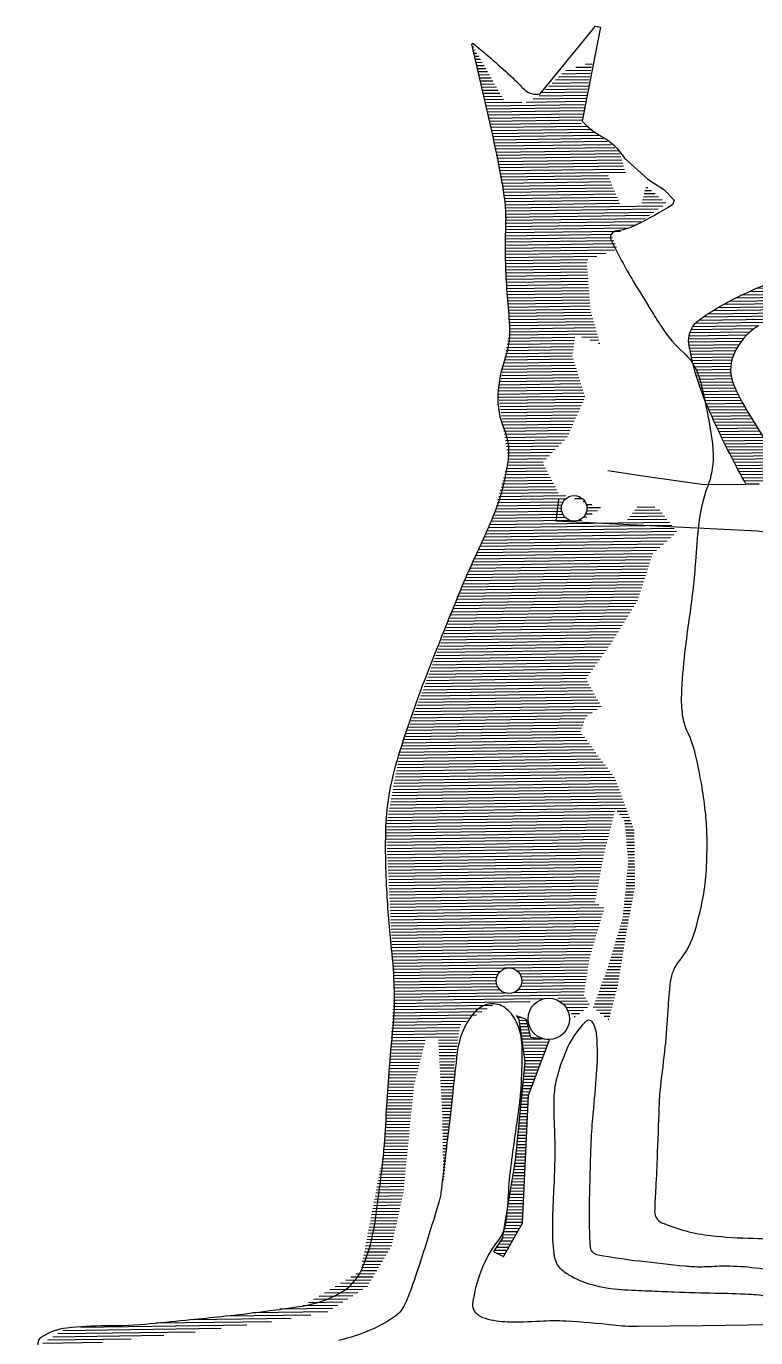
# Model space of a CAD drawing. Extents: x 0 to 420, y 0 to 297.
# Drawn here: x 360.688 to 363.204, y 99.036 to 103.558 of the extents above; entities that cross this region are included whole.
import ezdxf
from ezdxf.enums import TextEntityAlignment as Align

# ---------------------------------------------------------------- set-up
doc = ezdxf.new("R2010")
doc.units = 0
doc.header["$LTSCALE"] = 0.5
doc.layers.get('0').update_dxf_attribs({"linetype": 'CONTINUOUS'})
for name, color, linetype in [('TBLK07', 4, 'CONTINUOUS'), ('TBLK18', 4, 'CONTINUOUS'), ('TBLK25', 1, 'CONTINUOUS'), ('TBLK35', 3, 'CONTINUOUS'), ('TBLK50', 7, 'CONTINUOUS')]:
    doc.layers.add(name, color=color, linetype=linetype)
doc.styles.add('ISO', font='iso3098b.shx')

# ---------------------------------------------------------------- blocks, each defined once
blk = doc.blocks.new('*X78')
at = {"color": 0, "linetype": 'Continuous'}
for p, q in [((155.45, 457), (155.73, 457)), ((155.66, 456), (156.29, 456)), ((155.88, 455), (156.84, 455)), ((156.09, 454), (157.4, 454)), ((156.3, 453), (157.95, 453)), ((156.52, 452), (158.51, 452)), ((156.73, 451), (159.06, 451)), ((156.95, 450), (159.62, 450)), ((157.16, 449), (160.18, 449)), ((185.41, 449), (193.52, 449)), ((188.6, 450), (193.72, 450)), ((191.79, 451), (193.92, 451)), ((157.38, 448), (160.73, 448)), ((157.59, 447), (161.29, 447)), ((157.8, 446), (161.84, 446)), ((158.02, 445), (162.4, 445)), ((158.23, 444), (162.95, 444)), ((179.87, 444), (192.52, 444)), ((180.93, 445), (192.72, 445)), ((181.99, 446), (192.92, 446)), ((183.06, 447), (193.12, 447)), ((184.12, 448), (193.32, 448)), ((158.45, 443), (163.51, 443)), ((158.66, 442), (164.06, 442)), ((158.88, 441), (164.62, 441)), ((159.09, 440), (165.18, 440)), ((174.8, 440), (191.73, 440)), ((176.68, 441), (191.93, 441)), ((177.74, 442), (192.12, 442)), ((178.81, 443), (192.32, 443)), ((159.3, 439), (171.1, 439)), ((159.52, 438), (191.33, 438)), ((159.73, 437), (191.13, 437)), ((159.95, 436), (190.93, 436)), ((172.63, 439), (191.53, 439)), ((160.16, 435), (190.73, 435)), ((160.38, 434), (190.53, 434)), ((160.59, 433), (190.33, 433)), ((160.8, 432), (190.13, 432)), ((161.02, 431), (192.47, 431)), ((161.23, 430), (193.67, 430)), ((161.41, 429), (194.87, 429)), ((161.59, 428), (196.07, 428)), ((161.76, 427), (197.27, 427)), ((161.93, 426), (198.47, 426)), ((162.11, 425), (199.67, 425)), ((162.28, 424), (200.87, 424)), ((162.46, 423), (202.07, 423)), ((162.63, 422), (202.51, 422)), ((162.8, 421), (202.79, 421)), ((162.98, 420), (203.08, 420)), ((163.15, 419), (203.36, 419)), ((163.33, 418), (203.65, 418)), ((163.5, 417), (203.93, 417)), ((163.67, 416), (204.22, 416)), ((163.85, 415), (198.6, 415)), ((164.02, 414), (199, 414)), ((164.2, 413), (199.4, 413)), ((164.37, 412), (199.8, 412)), ((164.54, 411), (200.2, 411)), ((210.7, 411), (211.36, 411)), ((164.72, 410), (200.6, 410)), ((164.89, 409), (201, 409)), ((165.07, 408), (201.4, 408)), ((165.24, 407), (201.8, 407)), ((165.27, 406), (202.2, 406)), ((209.31, 406), (217.08, 406)), ((209.59, 407), (215.93, 407)), ((209.87, 408), (214.79, 408)), ((210.14, 409), (213.65, 409)), ((210.42, 410), (212.51, 410)), ((165.27, 405), (216.08, 405)), ((165.27, 404), (214.65, 404)), ((165.27, 403), (213.22, 403)), ((165.27, 402), (211.79, 402)), ((165.27, 401), (210.36, 401)), ((165.27, 400), (208.94, 400)), ((165.27, 399), (207.51, 399)), ((165.27, 398), (205.05, 398)), ((165.27, 397), (202.38, 397)), ((165.27, 396), (199.71, 396)), ((165.27, 395), (199.66, 395)), ((165.27, 394), (200.12, 394)), ((165.27, 393), (200.59, 393)), ((165.27, 392), (201.06, 392)), ((165.27, 391), (200.37, 391)), ((165.27, 390), (197.5, 390)), ((165.27, 389), (194.62, 389)), ((165.27, 388), (191.75, 388)), ((165.27, 387), (191.32, 387)), ((165.27, 386), (191.38, 386)), ((165.27, 385), (191.45, 385)), ((165.31, 384), (191.51, 384)), ((165.36, 383), (191.57, 383)), ((165.42, 382), (191.63, 382)), ((165.47, 381), (191.7, 381)), ((165.52, 380), (191.76, 380)), ((165.58, 379), (191.82, 379)), ((165.63, 378), (191.88, 378)), ((165.68, 377), (191.95, 377)), ((165.73, 376), (192.01, 376)), ((165.79, 375), (192.07, 375)), ((165.84, 374), (192.13, 374)), ((165.89, 373), (192.2, 373)), ((165.94, 372), (192.26, 372)), ((166, 371), (192.5, 371)), ((166.05, 370), (192.77, 370)), ((166.1, 369), (193.04, 369)), ((166.15, 368), (193.31, 368)), ((165.92, 364), (194.4, 364)), ((166.11, 365), (194.13, 365)), ((166.21, 367), (193.59, 367)), ((166.26, 366), (193.86, 366)), ((165.16, 360), (186.72, 360)), ((165.35, 361), (186.86, 361)), ((165.54, 362), (187.01, 362)), ((165.73, 363), (187.15, 363)), ((189.49, 363), (194.68, 363)), ((192.16, 362), (194.95, 362)), ((194.82, 361), (195.22, 361)), ((164.4, 356), (186.52, 356)), ((164.59, 357), (186.29, 357)), ((164.78, 358), (186.43, 358)), ((164.97, 359), (186.58, 359)), ((163.44, 351), (188.06, 351)), ((163.63, 352), (187.76, 352)), ((163.82, 353), (187.45, 353)), ((164.01, 354), (187.14, 354)), ((164.2, 355), (186.83, 355)), ((162.68, 347), (189.29, 347)), ((162.87, 348), (188.99, 348)), ((163.06, 349), (188.68, 349)), ((163.25, 350), (188.37, 350)), ((162.3, 345), (189.91, 345)), ((162.39, 344), (190.22, 344)), ((162.49, 346), (189.6, 346)), ((162.53, 343), (189.88, 343)), ((162.67, 342), (189.42, 342)), ((162.82, 341), (188.96, 341)), ((162.96, 340), (188.5, 340)), ((163.1, 339), (188.04, 339)), ((163.24, 338), (187.58, 338)), ((163.39, 337), (187.11, 337)), ((163.53, 336), (186.65, 336)), ((163.67, 335), (186.19, 335)), ((163.82, 334), (185.73, 334)), ((163.96, 333), (185.27, 333)), ((164.1, 332), (184.81, 332)), ((164.24, 331), (184.35, 331)), ((164.39, 330), (183.44, 330)), ((164.53, 329), (182.44, 329)), ((164.67, 328), (181.44, 328)), ((164.82, 327), (180.44, 327)), ((164.96, 326), (179.44, 326)), ((164.76, 322), (176.68, 322)), ((165.04, 323), (176.44, 323)), ((165.1, 325), (178.44, 325)), ((165.24, 324), (177.44, 324)), ((163.65, 318), (178.68, 318)), ((163.93, 319), (178.18, 319)), ((164.2, 320), (177.68, 320)), ((164.48, 321), (177.18, 321)), ((162.26, 313), (181.18, 313)), ((162.54, 314), (180.68, 314)), ((162.81, 315), (180.18, 315)), ((163.09, 316), (179.68, 316)), ((163.37, 317), (179.18, 317)), ((161.15, 309), (182.31, 309)), ((161.43, 310), (182.76, 310)), ((161.7, 311), (183.63, 311)), ((161.98, 312), (183.6, 312)), ((186.4, 311), (188.91, 311)), ((189.2, 310), (189.78, 310)), ((190.22, 309), (192, 309)), ((159.89, 305), (183.27, 305)), ((160.31, 306), (182.57, 306)), ((160.59, 307), (182.23, 307)), ((160.87, 308), (182.15, 308)), ((189.26, 305), (190.31, 305)), ((189.96, 306), (192.06, 306)), ((190.31, 307), (193.81, 307)), ((190.39, 308), (194.8, 308)), ((204.2, 305), (215.39, 305)), ((205, 306), (214.64, 306)), ((205.8, 307), (213.89, 307)), ((206.6, 308), (212.27, 308)), ((158.05, 301), (218.39, 301)), ((158.51, 302), (217.64, 302)), ((158.97, 303), (216.89, 303)), ((159.43, 304), (184.75, 304)), ((187.79, 304), (188.56, 304)), ((203.4, 304), (216.14, 304)), ((155.76, 296), (214.89, 296)), ((156.22, 297), (216.03, 297)), ((156.68, 298), (217.17, 298)), ((157.14, 299), (218.32, 299)), ((157.59, 300), (219.14, 300)), ((153.93, 292), (210.99, 292)), ((154.39, 293), (211.46, 293)), ((154.84, 294), (212.6, 294)), ((155.3, 295), (213.74, 295)), ((152.09, 288), (209.66, 288)), ((152.55, 289), (209.99, 289)), ((153.01, 290), (210.32, 290)), ((153.47, 291), (210.66, 291)), ((150.26, 284), (208.32, 284)), ((150.72, 285), (208.66, 285)), ((151.18, 286), (208.99, 286)), ((151.64, 287), (209.32, 287)), ((148.55, 280), (206.99, 280)), ((148.94, 281), (207.32, 281)), ((149.34, 282), (207.66, 282)), ((149.8, 283), (207.99, 283)), ((146.59, 275), (204.45, 275)), ((146.98, 276), (205.09, 276)), ((147.37, 277), (205.73, 277)), ((147.77, 278), (206.32, 278)), ((148.16, 279), (206.66, 279)), ((145.02, 271), (201.88, 271)), ((145.41, 272), (202.52, 272)), ((145.8, 273), (203.16, 273)), ((146.2, 274), (203.8, 274)), ((143.45, 267), (199.3, 267)), ((143.84, 268), (199.95, 268)), ((144.24, 269), (200.59, 269)), ((144.63, 270), (201.23, 270)), ((141.88, 263), (196.66, 263)), ((142.27, 264), (197.38, 264)), ((142.67, 265), (198.02, 265)), ((143.06, 266), (198.66, 266)), ((139.92, 258), (193.03, 258)), ((140.31, 259), (193.75, 259)), ((140.71, 260), (194.48, 260)), ((141.1, 261), (195.21, 261)), ((141.49, 262), (195.94, 262)), ((138.35, 254), (190.12, 254)), ((138.75, 255), (190.84, 255)), ((139.14, 256), (191.57, 256)), ((139.53, 257), (192.3, 257)), ((136.78, 250), (190.84, 250)), ((137.18, 251), (190.29, 251)), ((137.57, 252), (189.73, 252)), ((137.96, 253), (189.39, 253)), ((135.22, 246), (193.06, 246)), ((135.61, 247), (192.51, 247)), ((136, 248), (191.95, 248)), ((136.39, 249), (191.4, 249)), ((133.65, 242), (191.21, 242)), ((134.04, 243), (192.88, 243)), ((134.43, 244), (194.18, 244)), ((134.82, 245), (193.62, 245)), ((131.69, 237), (187.74, 237)), ((132.08, 238), (188.14, 238)), ((132.47, 239), (188.54, 239)), ((132.86, 240), (188.94, 240)), ((133.26, 241), (189.55, 241)), ((130.12, 233), (189.35, 233)), ((130.51, 234), (188.61, 234)), ((130.9, 235), (187.88, 235)), ((131.29, 236), (187.34, 236)), ((128.9, 229), (192.28, 229)), ((129.1, 230), (191.55, 230)), ((129.33, 231), (190.81, 231)), ((129.73, 232), (190.08, 232)), ((128.1, 225), (195.21, 225)), ((128.3, 226), (194.48, 226)), ((128.5, 227), (193.75, 227)), ((128.7, 228), (193.01, 228)), ((127.1, 220), (198.56, 220)), ((127.3, 221), (198.15, 221)), ((127.5, 222), (197.41, 222)), ((127.7, 223), (196.68, 223)), ((127.9, 224), (195.95, 224)), ((126.3, 216), (199.97, 216)), ((126.5, 217), (199.62, 217)), ((126.7, 218), (199.27, 218)), ((126.9, 219), (198.92, 219)), ((125.5, 212), (201.39, 212)), ((125.7, 213), (201.03, 213)), ((125.9, 214), (200.68, 214)), ((126.1, 215), (200.33, 215)), ((124.7, 208), (197.51, 208)), ((124.9, 209), (197.78, 209)), ((125.1, 210), (198.05, 210)), ((125.3, 211), (201.74, 211)), ((198.89, 210), (202.09, 210)), ((199.64, 209), (202.44, 209)), ((200.39, 208), (202.8, 208)), ((124.3, 206), (196.98, 206)), ((124.3, 205), (196.71, 205)), ((124.34, 204), (196.45, 204)), ((124.38, 203), (196.18, 203)), ((124.5, 207), (197.25, 207)), ((201.14, 207), (203.15, 207)), ((201.33, 206), (203.5, 206)), ((201.41, 205), (203.86, 205)), ((201.49, 204), (204.21, 204)), ((201.56, 203), (204.27, 203)), ((124.42, 202), (195.91, 202)), ((124.45, 201), (195.65, 201)), ((124.49, 200), (195.38, 200)), ((124.53, 199), (195.11, 199)), ((201.64, 202), (204.27, 202)), ((201.72, 201), (204.27, 201)), ((201.79, 200), (204.27, 200)), ((201.87, 199), (204.27, 199)), ((124.57, 198), (194.85, 198)), ((124.61, 197), (194.58, 197)), ((124.65, 196), (194.31, 196)), ((124.68, 195), (194.1, 195)), ((201.95, 198), (204.27, 198)), ((202.02, 197), (204.27, 197)), ((202.1, 196), (204.27, 196)), ((202.18, 195), (204.27, 195)), ((124.72, 194), (193.9, 194)), ((124.76, 193), (193.7, 193)), ((124.8, 192), (193.5, 192)), ((124.84, 191), (193.3, 191)), ((201.95, 191), (204.27, 191)), ((202.06, 192), (204.27, 192)), ((202.18, 193), (204.27, 193)), ((202.26, 194), (204.27, 194)), ((124.88, 190), (193.1, 190)), ((124.92, 189), (192.9, 189)), ((124.95, 188), (192.7, 188)), ((124.99, 187), (192.5, 187)), ((201.51, 187), (204.27, 187)), ((201.62, 188), (204.27, 188)), ((201.73, 189), (204.27, 189)), ((201.84, 190), (204.27, 190)), ((125.03, 186), (192.3, 186)), ((125.07, 185), (192.1, 185)), ((125.11, 184), (191.9, 184)), ((125.15, 183), (191.7, 183)), ((125.18, 182), (191.5, 182)), ((200.95, 182), (203.5, 182)), ((201.06, 183), (203.7, 183)), ((201.18, 184), (203.9, 184)), ((201.29, 185), (204.1, 185)), ((201.4, 186), (204.27, 186)), ((125.22, 181), (191.3, 181)), ((125.26, 180), (192.52, 180)), ((125.3, 179), (194.02, 179)), ((125.34, 178), (194.01, 178)), ((200.51, 178), (202.7, 178)), ((200.62, 179), (202.9, 179)), ((200.73, 180), (203.1, 180)), ((200.84, 181), (203.3, 181)), ((125.38, 177), (193.7, 177)), ((125.42, 176), (193.38, 176)), ((125.45, 175), (193.07, 175)), ((125.49, 174), (192.76, 174)), ((199.7, 174), (201.9, 174)), ((200.01, 175), (202.1, 175)), ((200.29, 176), (202.3, 176)), ((200.4, 177), (202.5, 177)), ((125.53, 173), (192.45, 173)), ((125.57, 172), (192.13, 172)), ((125.61, 171), (191.82, 171)), ((125.65, 170), (191.51, 170)), ((198.45, 170), (201.12, 170)), ((198.76, 171), (201.3, 171)), ((199.07, 172), (201.5, 172)), ((199.38, 173), (201.7, 173)), ((125.68, 169), (191.2, 169)), ((125.72, 168), (190.88, 168)), ((125.76, 167), (190.57, 167)), ((125.8, 166), (190.26, 166)), ((125.84, 165), (189.95, 165)), ((196.88, 165), (200.24, 165)), ((197.2, 166), (200.42, 166)), ((197.51, 167), (200.59, 167)), ((197.82, 168), (200.77, 168)), ((198.13, 169), (200.94, 169)), ((125.88, 164), (189.63, 164)), ((125.92, 163), (189.32, 163)), ((125.95, 162), (189.13, 162)), ((125.99, 161), (188.96, 161)), ((195.63, 161), (199.53, 161)), ((195.95, 162), (199.71, 162)), ((196.26, 163), (199.89, 163)), ((196.57, 164), (200.06, 164)), ((126.03, 160), (188.8, 160)), ((126.07, 159), (160.63, 159)), ((126.11, 158), (159.76, 158)), ((126.15, 157), (159.31, 157)), ((165.91, 159), (188.63, 159)), ((166.78, 158), (188.46, 158)), ((167.22, 157), (188.3, 157)), ((194.18, 157), (198.83, 157)), ((194.56, 158), (199, 158)), ((194.95, 159), (199.18, 159)), ((195.32, 160), (199.36, 160)), ((126.18, 156), (159.15, 156)), ((126.21, 153), (160.27, 153)), ((126.22, 155), (159.23, 155)), ((126.26, 154), (159.57, 154)), ((166.26, 153), (187.63, 153)), ((166.96, 154), (187.8, 154)), ((167.31, 155), (187.96, 155)), ((167.39, 156), (188.13, 156)), ((192.64, 153), (198.04, 153)), ((193.02, 154), (198.3, 154)), ((193.41, 155), (198.47, 155)), ((193.79, 156), (198.65, 156)), ((125.84, 148), (157.84, 148)), ((125.91, 149), (170.02, 149)), ((125.98, 150), (174.52, 150)), ((126.06, 151), (187.3, 151)), ((126.13, 152), (161.75, 152)), ((164.79, 152), (187.46, 152)), ((178.98, 150), (187.82, 150)), ((179.84, 149), (188.49, 149)), ((180.7, 148), (189.16, 148)), ((190.72, 148), (196.68, 148)), ((191.1, 149), (196.95, 149)), ((191.49, 150), (197.22, 150)), ((191.87, 151), (197.5, 151)), ((192.26, 152), (197.77, 152)), ((125.54, 144), (150.98, 144)), ((125.61, 145), (152.7, 145)), ((125.69, 146), (154.41, 146)), ((125.76, 147), (156.13, 147)), ((181.55, 147), (188.44, 147)), ((182.41, 146), (187.16, 146)), ((183.27, 145), (185.82, 145)), ((184.13, 144), (184.49, 144)), ((190.33, 147), (196.4, 147)), ((191.31, 146), (196.13, 146)), ((192.56, 145), (195.86, 145)), ((193.81, 144), (195.59, 144)), ((125.24, 140), (146.99, 140)), ((125.32, 141), (147.14, 141)), ((125.39, 142), (147.55, 142)), ((125.47, 143), (149.27, 143)), ((195.06, 143), (195.31, 143)), ((124.95, 136), (135.78, 136)), ((125.02, 137), (136.05, 137)), ((125.1, 138), (146.68, 138)), ((125.17, 139), (146.83, 139)), ((140.3, 137), (146.52, 137)), ((140.34, 136), (146.37, 136)), ((124.65, 132), (134.71, 132)), ((124.73, 133), (134.98, 133)), ((124.8, 134), (135.25, 134)), ((124.87, 135), (135.51, 135)), ((140.38, 135), (146.22, 135)), ((140.42, 134), (146.06, 134)), ((140.46, 133), (145.91, 133)), ((140.5, 132), (145.76, 132)), ((124.28, 127), (133.38, 127)), ((124.35, 128), (133.65, 128)), ((124.43, 129), (133.91, 129)), ((124.5, 130), (134.18, 130)), ((124.58, 131), (134.45, 131)), ((140.54, 131), (145.6, 131)), ((140.58, 130), (145.45, 130)), ((140.62, 129), (145.29, 129)), ((140.66, 128), (145.27, 128)), ((140.7, 127), (145.27, 127)), ((123.96, 123), (132.31, 123)), ((124.04, 124), (132.58, 124)), ((124.12, 125), (132.85, 125)), ((124.2, 126), (133.11, 126)), ((140.74, 126), (145.27, 126)), ((140.78, 125), (145.27, 125)), ((140.82, 124), (145.17, 124)), ((140.86, 123), (145.05, 123)), ((123.64, 119), (131.82, 119)), ((123.72, 120), (131.93, 120)), ((123.8, 121), (132.05, 121)), ((123.88, 122), (132.17, 122)), ((140.9, 122), (144.93, 122)), ((140.94, 121), (144.82, 121)), ((140.98, 120), (144.7, 120)), ((141.02, 119), (144.58, 119)), ((123.32, 115), (131.35, 115)), ((123.4, 116), (131.46, 116)), ((123.48, 117), (131.58, 117)), ((123.56, 118), (131.7, 118)), ((141.06, 118), (144.46, 118)), ((141.1, 117), (144.35, 117)), ((141.14, 116), (144.23, 116)), ((141.18, 115), (144.11, 115)), ((122.92, 110), (130.76, 110)), ((123, 111), (130.88, 111)), ((123.08, 112), (130.99, 112)), ((123.16, 113), (131.11, 113)), ((123.24, 114), (131.23, 114)), ((141.22, 114), (143.99, 114)), ((141.26, 113), (143.88, 113)), ((141.27, 112), (143.76, 112)), ((141.27, 111), (143.64, 111)), ((141.27, 110), (143.52, 110)), ((122.6, 106), (130.29, 106)), ((122.68, 107), (130.41, 107)), ((122.76, 108), (130.52, 108)), ((122.84, 109), (130.64, 109)), ((141.27, 109), (143.41, 109)), ((141.27, 108), (143.29, 108)), ((141.27, 107), (143.17, 107)), ((141.27, 106), (143.05, 106)), ((122.28, 102), (129.84, 102)), ((122.36, 103), (129.95, 103)), ((122.44, 104), (130.06, 104)), ((122.52, 105), (130.18, 105)), ((141.27, 105), (142.93, 105)), ((141.27, 104), (142.82, 104)), ((141.27, 103), (142.7, 103)), ((141.27, 102), (142.58, 102)), ((121.48, 98), (129.4, 98)), ((121.69, 99), (129.51, 99)), ((121.89, 100), (129.62, 100)), ((122.1, 101), (129.73, 101)), ((141.27, 101), (142.46, 101)), ((141.27, 100), (142.35, 100)), ((141.27, 99), (142.23, 99)), ((141.27, 98), (142.11, 98)), ((120.66, 94), (128.95, 94)), ((120.87, 95), (129.06, 95)), ((121.07, 96), (129.18, 96)), ((121.28, 97), (129.29, 97)), ((141.27, 97), (141.99, 97)), ((141.27, 96), (141.88, 96)), ((141.27, 95), (141.76, 95)), ((141.27, 94), (141.64, 94)), ((119.64, 89), (128.4, 89)), ((119.84, 90), (128.51, 90)), ((120.05, 91), (128.62, 91)), ((120.25, 92), (128.73, 92)), ((120.46, 93), (128.84, 93)), ((141.27, 93), (141.52, 93)), ((141.27, 92), (141.41, 92)), ((141.27, 91), (141.29, 91)), ((118.82, 85), (127.6, 85)), ((119.02, 86), (127.84, 86)), ((119.23, 87), (128.07, 87)), ((119.43, 88), (128.29, 88)), ((117.99, 81), (126.66, 81)), ((118.2, 82), (126.9, 82)), ((118.41, 83), (127.13, 83)), ((118.61, 84), (127.37, 84)), ((117.17, 77), (125.72, 77)), ((117.38, 78), (125.95, 78)), ((117.58, 79), (126.19, 79)), ((117.79, 80), (126.43, 80)), ((116.15, 72), (124.54, 72)), ((116.35, 73), (124.78, 73)), ((116.56, 74), (125.01, 74)), ((116.76, 75), (125.25, 75)), ((116.97, 76), (125.48, 76)), ((115.33, 68), (122.52, 68)), ((115.53, 69), (123.14, 69)), ((115.74, 70), (123.76, 70)), ((115.94, 71), (124.31, 71)), ((114.51, 64), (120.06, 64)), ((114.71, 65), (120.68, 65)), ((114.92, 66), (121.29, 66)), ((115.12, 67), (121.91, 67)), ((109.38, 60), (117.6, 60)), ((111.1, 61), (118.22, 61)), ((112.83, 62), (118.83, 62)), ((114.3, 63), (119.45, 63)), ((100.74, 55), (111.66, 55)), ((102.47, 56), (113.29, 56)), ((104.19, 57), (114.91, 57)), ((105.92, 58), (116.37, 58)), ((107.65, 59), (116.99, 59)), ((88.05, 51), (105.16, 51)), ((95.56, 52), (106.79, 52)), ((97.28, 53), (108.41, 53)), ((99.01, 54), (110.04, 54)), ((48.19, 47), (85.33, 47)), ((59.69, 48), (91.66, 48)), ((70.72, 49), (97.99, 49)), ((79.38, 50), (103.54, 50)), ((14.74, 43), (50.52, 43)), ((16.34, 44), (60.66, 44)), ((17.94, 45), (68.99, 45)), ((23.78, 46), (77.33, 46)), ((11.54, 41), (30.77, 41)), ((13.14, 42), (40.02, 42)), ((18.76, 40), (21.77, 40))]:
    blk.add_line(p, q, dxfattribs=at)
blk = doc.blocks.new('*X79')
at = {"color": 0, "linetype": 'Continuous'}
for p, q in [((165.85, 144), (166.8, 144)), ((166.31, 143), (168.79, 143)), ((166.44, 142), (169.03, 142)), ((166.57, 141), (169.27, 141)), ((166.7, 140), (169.51, 140)), ((166.83, 139), (169.75, 139)), ((166.95, 138), (170, 138)), ((167.08, 137), (173.51, 137)), ((167.21, 136), (175.81, 136)), ((167.34, 135), (175.42, 135)), ((167.47, 134), (175.02, 134)), ((167.6, 133), (174.63, 133)), ((167.72, 132), (174.23, 132)), ((167.74, 127), (172.26, 127)), ((167.85, 131), (173.84, 131)), ((167.85, 128), (172.66, 128)), ((167.96, 129), (173.05, 129)), ((167.98, 130), (173.44, 130)), ((167.3, 123), (170.69, 123)), ((167.41, 124), (171.08, 124)), ((167.52, 125), (171.47, 125)), ((167.63, 126), (171.87, 126)), ((166.86, 119), (169.11, 119)), ((166.97, 120), (169.5, 120)), ((167.08, 121), (169.9, 121)), ((167.19, 122), (170.29, 122)), ((166.42, 115), (168.84, 115)), ((166.53, 116), (168.9, 116)), ((166.64, 117), (168.96, 117)), ((166.75, 118), (169.02, 118)), ((165.87, 110), (168.55, 110)), ((165.98, 111), (168.61, 111)), ((166.09, 112), (168.67, 112)), ((166.2, 113), (168.73, 113)), ((166.31, 114), (168.78, 114)), ((165.43, 106), (168.31, 106)), ((165.54, 107), (168.37, 107)), ((165.65, 108), (168.43, 108)), ((165.76, 109), (168.49, 109)), ((164.99, 102), (168.07, 102)), ((165.1, 103), (168.13, 103)), ((165.21, 104), (168.19, 104)), ((165.32, 105), (168.25, 105)), ((164.55, 98), (167.84, 98)), ((164.66, 99), (167.89, 99)), ((164.77, 100), (167.95, 100)), ((164.88, 101), (168.01, 101)), ((163.83, 94), (167.6, 94)), ((164.01, 95), (167.66, 95)), ((164.19, 96), (167.72, 96)), ((164.37, 97), (167.78, 97)), ((162.93, 89), (167.3, 89)), ((163.11, 90), (167.36, 90)), ((163.29, 91), (167.42, 91)), ((163.47, 92), (167.48, 92)), ((163.65, 93), (167.54, 93)), ((162.21, 85), (167.06, 85)), ((162.39, 86), (167.12, 86)), ((162.57, 87), (167.18, 87)), ((162.75, 88), (167.24, 88)), ((161.49, 81), (166.83, 81)), ((161.67, 82), (166.89, 82)), ((161.85, 83), (166.95, 83)), ((162.03, 84), (167.01, 84)), ((160.76, 77), (166.23, 77)), ((160.94, 78), (166.65, 78)), ((161.12, 79), (166.71, 79)), ((161.3, 80), (166.77, 80)), ((159.5, 72), (163.3, 72)), ((160.04, 73), (163.89, 73)), ((160.22, 74), (164.47, 74)), ((160.4, 75), (165.06, 75)), ((160.58, 76), (165.65, 76)), ((157.46, 69), (161.54, 69)), ((158.14, 70), (162.13, 70)), ((158.36, 68), (160.95, 68)), ((158.82, 71), (162.71, 71)), ((160.26, 67), (160.37, 67))]:
    blk.add_line(p, q, dxfattribs=at)
blk = doc.blocks.new('*X76')
at = {"color": 0, "linetype": 'Continuous'}
for p, q in [((286.79, 394), (297.23, 394)), ((289.66, 395), (296.51, 395)), ((273.26, 389), (292.5, 389)), ((275.88, 390), (294.2, 390)), ((278.53, 391), (295.87, 391)), ((281.24, 392), (296.91, 392)), ((283.99, 393), (297.3, 393)), ((263.13, 385), (285.55, 385)), ((265.63, 386), (287.31, 386)), ((268.16, 387), (289.06, 387)), ((270.69, 388), (290.79, 388)), ((253.25, 381), (278.27, 381)), ((255.69, 382), (280.12, 382)), ((258.16, 383), (281.95, 383)), ((260.63, 384), (283.76, 384)), ((243.66, 377), (270.63, 377)), ((246.03, 378), (272.59, 378)), ((248.42, 379), (274.51, 379)), ((250.82, 380), (276.4, 380)), ((235.35, 373), (262, 373)), ((237.23, 374), (264.3, 374)), ((239.23, 375), (266.49, 375)), ((241.37, 376), (268.6, 376)), ((227.27, 368), (250.16, 368)), ((228.72, 369), (252.22, 369)), ((230.26, 370), (254.5, 370)), ((231.87, 371), (257.06, 371)), ((233.56, 372), (259.59, 372)), ((224.33, 364), (243.72, 364)), ((224.77, 365), (245, 365)), ((225.38, 366), (246.55, 366)), ((226.18, 367), (248.28, 367)), ((223.88, 362), (241.68, 362)), ((223.88, 361), (240.85, 361)), ((224.01, 360), (240.13, 360)), ((224.03, 363), (242.63, 363)), ((224.16, 359), (239.5, 359)), ((224.33, 358), (238.94, 358)), ((224.52, 357), (238.46, 357)), ((224.72, 356), (238.05, 356)), ((224.93, 355), (237.73, 355)), ((225.16, 354), (237.5, 354)), ((225.4, 353), (237.36, 353)), ((225.66, 352), (237.29, 352)), ((225.93, 351), (237.31, 351)), ((226.22, 350), (237.4, 350)), ((226.52, 349), (237.58, 349)), ((226.83, 348), (237.84, 348)), ((227.15, 347), (238.2, 347)), ((227.49, 346), (238.62, 346)), ((227.83, 345), (239.07, 345)), ((228.18, 344), (239.53, 344)), ((228.55, 343), (240.02, 343)), ((228.92, 342), (240.52, 342)), ((229.31, 341), (241.05, 341)), ((229.71, 340), (241.59, 340)), ((230.11, 339), (242.15, 339)), ((230.53, 338), (242.72, 338)), ((230.97, 337), (243.29, 337)), ((231.41, 336), (243.88, 336)), ((231.85, 335), (244.47, 335)), ((232.31, 334), (245.06, 334)), ((232.76, 333), (245.67, 333)), ((233.22, 332), (246.28, 332)), ((233.68, 331), (246.9, 331)), ((234.15, 330), (247.53, 330)), ((234.62, 329), (248.16, 329)), ((235.1, 328), (248.81, 328)), ((235.58, 327), (249.46, 327)), ((236.07, 326), (250.13, 326)), ((236.56, 325), (250.81, 325)), ((237.05, 324), (251.5, 324)), ((237.55, 323), (252.21, 323)), ((238.06, 322), (252.93, 322)), ((238.57, 321), (253.66, 321)), ((239.08, 320), (254.4, 320)), ((239.6, 319), (255.16, 319)), ((240.12, 318), (255.93, 318)), ((240.65, 317), (255.38, 317)), ((241.18, 316), (250.71, 316)), ((241.72, 315), (246.05, 315))]:
    blk.add_line(p, q, dxfattribs=at)
blk = doc.blocks.new('State Logo')
at = {"layer": 'TBLK07', "linetype": 'Continuous'}
for points in [[(-3.1346, -1.461, 0.030691), (-3.3438, -1.4414, 0.024163), (-3.4916, -1.4438, -0.027424), (-3.6219, -1.445, -0.014704), (-3.673, -1.4412, -0.002392), (-3.9861, -1.4069, -0.017681), (-4.2733, -1.3638, -0.136115), (-4.3078, -1.3469, -0.193798), (-4.3252, -1.3121, -0.025437), (-4.3334, -1.0264, -0.002073), (-4.3239, -0.6689, -0.005497), (-4.3184, -0.5341, -0.012478), (-4.3041, -0.3502, 0.008625), (-4.2814, -0.0843, 0.036872), (-4.2828, 0.1457, 0.091088), (-4.307, 0.2363, 0.522607), (-4.3615, 0.2453, 0.093345), (-4.497, 0.0412, 0.038142), (-4.5609, -0.1492, 0.057859), (-4.5784, -0.2807, 0.015207), (-4.5753, -0.5016, -0.016227), (-4.5728, -0.7086, -0.007817), (-4.5802, -0.9114, 0.007037), (-4.5887, -1.1366, 0.028356), (-4.5822, -1.3324, 0.066217), (-4.5637, -1.4144, 0.111495), (-4.5402, -1.4506, 0.059901), (-4.477, -1.4989, 0.065099), (-4.316, -1.5675, 0.055007), (-4.1119, -1.6011, 0.001872), (-3.9257, -1.6104, 0.001964), (-3.748, -1.6178, 0.005068), (-3.4689, -1.6256, -0.00603), (-3.2344, -1.6325, -0.044115), (-3.0969, -1.6505, -0.025911)], [(-3.0819, -1.8445), (-3.5525, -1.8506), (-4.0017, -1.8564, -0.032924), (-4.17, -1.8475, 0.017041), (-4.4942, -1.82, 0.028436), (-4.6737, -1.8212, -0.02249), (-4.9006, -1.8253, -0.063017), (-5.0507, -1.8022, -0.12887), (-5.1154, -1.7639, -0.231135), (-5.1367, -1.7009, -0.059951), (-5.0765, -1.4639, -0.075204), (-4.9617, -1.2627, 0.13298), (-4.9095, -1.1408, 0.022256), (-4.8916, -0.9532, -0.019039), (-4.872, -0.7338, -0.004598), (-4.8417, -0.5127, 0.004899), (-4.8134, -0.3052, 0.020009), (-4.8023, -0.1764, 0.010992), (-4.7967, 0.0587, 0.095782), (-4.8289, 0.2265, 0.122639), (-4.9073, 0.3354, 0.180808), (-5.0027, 0.3697, 0.176155), (-5.0998, 0.3329, 0.10278), (-5.193, 0.2117, 0.083439), (-5.2457, 0.0315, 0.00331), (-5.2757, -0.2377, -0.003636), (-5.3032, -0.4827, -0.00089), (-5.3547, -0.9075, -0.008098), (-5.3612, -0.9541, -0.034503), (-5.3699, -0.9924, -0.003492), (-5.4843, -1.3622, -0.009731), (-5.5635, -1.5963, -0.020291), (-5.6082, -1.7061, -0.126183), (-5.6691, -1.7817, -0.060978), (-5.8413, -1.8803, -0.04045), (-6.0612, -1.9526, -0.037063)], [(-8.129, -1.9956, -0.387726), (-8.1137, -1.9301, -0.122886), (-7.9381, -1.8648, -0.02904), (-7.6685, -1.8502, 0.02545), (-7.3609, -1.8359, 0.000546), (-7.0851, -1.8086, 0.000697), (-6.8694, -1.7867, 0.006338), (-6.6342, -1.7595, 0.004643), (-6.3141, -1.7153, 0.09815), (-6.0411, -1.6181, 0.148614), (-5.9107, -1.4747, 0.042479), (-5.8513, -1.3159, 0.034194), (-5.8085, -1.1097, 0.00345), (-5.7604, -0.7405, 0.012502), (-5.7504, -0.6383, 0.002911), (-5.7322, -0.3647, -0.003041), (-5.7146, -0.1029, -0.007158), (-5.6875, 0.2068, 0.015854), (-5.6777, 0.3468, 0.012817), (-5.6773, 0.3741, 0.003455), (-5.6793, 0.4752, 0.020154), (-5.6976, 0.7469, -0.013271), (-5.731, 1.1591, -0.010336), (-5.7387, 1.3894, -0.012061), (-5.7366, 1.5869, -0.037306), (-5.7091, 1.8356, -0.031458), (-5.6365, 2.1231, -0.006397), (-5.5474, 2.3895, -0.008174), (-5.4715, 2.5959, -0.002718), (-5.3589, 2.8829, -0.002307), (-5.2229, 3.2196, -0.012749), (-5.1213, 3.4508, 0.01031), (-4.9943, 3.736, 0.035108), (-4.934, 3.9132, 0.030779), (-4.8923, 4.1225, 0.134461), (-4.9198, 4.3289, -0.113402), (-4.9623, 4.5708, -0.071251), (-4.9124, 4.8248, 0.093229), (-4.8826, 5.0211, 0.014905), (-4.8957, 5.2217, -0.014542), (-4.9093, 5.4273, -0.017964), (-4.9095, 5.7416, 0.036133), (-4.9154, 5.8979, 0.01893), (-4.9403, 6.0657, 0.009726), (-5.0073, 6.3888), (-5.0754, 6.6874), (-5.1435, 6.9861, -0.715475), (-5.1342, 6.9918, -0.014253), (-4.8623, 6.7544, -0.015563), (-4.8123, 6.7051, 0.02151), (-4.7756, 6.6699, 0.243169), (-4.6741, 6.6445, 0.002829), (-4.6726, 6.6448), (-4.2911, 7.1109), (-4.2579, 7.1042), (-4.3827, 6.4555, 0.081222), (-4.2448, 6.3485, -0.1016), (-4.1284, 6.2504, -0.010607), (-4.0916, 6.2017), (-3.9318, 6.0553), (-3.8198, 5.9858), (-3.7497, 5.9123), (-3.7597, 5.8787, -0.01909), (-4.0147, 5.7384, -0.089756), (-4.1437, 5.7005, 0.254106), (-4.185, 5.672, 0.233724), (-4.1853, 5.6385, 0.022915), (-4.0311, 5.3531, 0.003037), (-3.9, 5.138, 0.006251), (-3.8344, 5.0348, 0.065145), (-3.6826, 4.8576, -0.103548), (-3.5952, 4.7383, -0.042008), (-3.5725, 4.6744, -0.014448), (-3.5277, 4.4825, -0.015711), (-3.4875, 4.2463, -0.035636), (-3.4805, 4.1408, -0.089421), (-3.5179, 3.9391, 0.065824), (-3.5814, 3.6688, 0.007332), (-3.6024, 3.4198, -0.010178), (-3.6186, 3.2404, -0.008155), (-3.6433, 3.0465, 0.006173), (-3.6769, 2.7904, 0.020328), (-3.6994, 2.5009, 0.042588), (-3.6928, 2.3623, 0.075699), (-3.6592, 2.2475, -0.052609), (-3.6036, 2.0853, -0.013917), (-3.5591, 1.8631, -0.017036), (-3.5341, 1.6797, -0.02212), (-3.5246, 1.5129, -0.016928), (-3.5291, 1.2947, -0.032434), (-3.552, 1.1039, -0.025448), (-3.6091, 0.8658, -0.09944), (-3.7131, 0.6681, 0.140515), (-3.7758, 0.5213, 0.018759), (-3.7929, 0.3249, -0.014542), (-3.8128, 0.0715, -0.004686), (-3.8444, -0.1979, 0.017248), (-3.8511, -0.2713, 0.00601), (-3.8542, -0.3405, -0.001161), (-3.8669, -0.6994, -0.005282), (-3.8778, -0.9247, 0.008589), (-3.8836, -1.0633, 0.306615), (-3.8341, -1.1405, 0.074016), (-3.4963, -1.2294, 0.023799), (-3.202, -1.2477, -0.029044), (-2.961, -1.2653, -0.01114)], [(-3.7597, 5.8787, -0.01909), (-4.0147, 5.7384, -0.089756), (-4.1437, 5.7005, 0.254106), (-4.185, 5.672, 0.233724), (-4.1853, 5.6385, 0.022915), (-4.0311, 5.3531, 0.003037), (-3.9, 5.138, 0.006251), (-3.8344, 5.0348, 0.065145), (-3.6826, 4.8576, -0.103548), (-3.5952, 4.7383, -0.042008), (-3.5725, 4.6744, -0.014448), (-3.5277, 4.4825, -0.015711), (-3.4875, 4.2463, -0.035636), (-3.4805, 4.1408, -0.089421), (-3.5179, 3.9391, 0.065824), (-3.5814, 3.6688, 0.007332), (-3.6024, 3.4198, -0.010178), (-3.6186, 3.2404, -0.008155), (-3.6433, 3.0465, 0.006173), (-3.6769, 2.7904, 0.020328), (-3.6994, 2.5009, 0.042588), (-3.6928, 2.3623, 0.075699), (-3.6592, 2.2475, -0.052609), (-3.6036, 2.0853, -0.013917), (-3.5591, 1.8631, -0.017036), (-3.5341, 1.6797, -0.02212), (-3.5246, 1.5129, -0.016928), (-3.5291, 1.2947, -0.032434), (-3.552, 1.1039, -0.025448), (-3.6091, 0.8658, -0.09944), (-3.7131, 0.6681, 0.140515), (-3.7758, 0.5213, 0.018759), (-3.7929, 0.3249, -0.014542), (-3.8128, 0.0715, -0.004686), (-3.8444, -0.1979, 0.017248), (-3.8511, -0.2713, 0.00601), (-3.8542, -0.3405, -0.001161), (-3.8669, -0.6994, -0.005282), (-3.8778, -0.9247, 0.008589), (-3.8836, -1.0633, 0.306615), (-3.8341, -1.1405, 0.074016), (-3.4963, -1.2294, 0.023799), (-3.202, -1.2477, -0.029044), (-2.961, -1.2653, -0.01114)], [(-3.1346, -1.461, 0.030691), (-3.3438, -1.4414, 0.024163), (-3.4916, -1.4438, -0.027424), (-3.6219, -1.445, -0.014704), (-3.673, -1.4412, -0.002392), (-3.9861, -1.4069, -0.017681), (-4.2733, -1.3638, -0.136115), (-4.3078, -1.3469, -0.193798), (-4.3252, -1.3121, -0.025437), (-4.3334, -1.0264, -0.002073), (-4.3239, -0.6689, -0.005497), (-4.3184, -0.5341, -0.012478), (-4.3041, -0.3502, 0.008625), (-4.2814, -0.0843, 0.036872), (-4.2828, 0.1457, 0.091088), (-4.307, 0.2363, 0.522607), (-4.3615, 0.2453, 0.093345), (-4.497, 0.0412, 0.038142), (-4.5609, -0.1492, 0.057859), (-4.5784, -0.2807, 0.015207), (-4.5753, -0.5016, -0.016227), (-4.5728, -0.7086, -0.007817), (-4.5802, -0.9114, 0.007037), (-4.5887, -1.1366, 0.028356), (-4.5822, -1.3324, 0.066217), (-4.5637, -1.4144, 0.111495), (-4.5402, -1.4506, 0.059901), (-4.477, -1.4989, 0.065099), (-4.316, -1.5675, 0.055007), (-4.1119, -1.6011, 0.001872), (-3.9257, -1.6104, 0.001964), (-3.748, -1.6178, 0.005068), (-3.4689, -1.6256, -0.00603), (-3.2344, -1.6325, -0.044115), (-3.0969, -1.6505, -0.025911)], [(-3.0819, -1.8445), (-3.5525, -1.8506), (-4.0017, -1.8564, -0.032924), (-4.17, -1.8475, 0.017041), (-4.4942, -1.82, 0.028436), (-4.6737, -1.8212, -0.02249), (-4.9006, -1.8253, -0.063017), (-5.0507, -1.8022, -0.12887), (-5.1154, -1.7639, -0.231135), (-5.1367, -1.7009, -0.059951), (-5.0765, -1.4639, -0.075204), (-4.9617, -1.2627, 0.13298), (-4.9095, -1.1408, 0.022256), (-4.8916, -0.9532, -0.019039), (-4.872, -0.7338, -0.004598), (-4.8417, -0.5127, 0.004899), (-4.8134, -0.3052, 0.020009), (-4.8023, -0.1764, 0.010992), (-4.7967, 0.0587, 0.095782), (-4.8289, 0.2265, 0.122639), (-4.9073, 0.3354, 0.180808), (-5.0027, 0.3697, 0.176155), (-5.0998, 0.3329, 0.10278), (-5.193, 0.2117, 0.083439), (-5.2457, 0.0315, 0.00331), (-5.2757, -0.2377, -0.003636), (-5.3032, -0.4827, -0.00089), (-5.3547, -0.9075, -0.008098), (-5.3612, -0.9541, -0.034503), (-5.3699, -0.9924, -0.003492), (-5.4843, -1.3622, -0.009731), (-5.5635, -1.5963, -0.020291), (-5.6082, -1.7061, -0.126183), (-5.6691, -1.7817, -0.060978), (-5.8413, -1.8803, -0.04045), (-6.0612, -1.9526, -0.037063)], [(-8.129, -1.9956, -0.387726), (-8.1137, -1.9301, -0.122886), (-7.9381, -1.8648, -0.02904), (-7.6685, -1.8502, 0.02545), (-7.3609, -1.8359, 0.000546), (-7.0851, -1.8086, 0.000697), (-6.8694, -1.7867, 0.006338), (-6.6342, -1.7595, 0.004643), (-6.3141, -1.7153, 0.09815), (-6.0411, -1.6181, 0.148614), (-5.9107, -1.4747, 0.042479), (-5.8513, -1.3159, 0.034194), (-5.8085, -1.1097, 0.00345), (-5.7604, -0.7405, 0.012502), (-5.7504, -0.6383, 0.002911), (-5.7322, -0.3647, -0.003041), (-5.7146, -0.1029, -0.007158), (-5.6875, 0.2068, 0.015854), (-5.6777, 0.3468, 0.012817), (-5.6773, 0.3741, 0.003455), (-5.6793, 0.4752, 0.020154), (-5.6976, 0.7469, -0.013271), (-5.731, 1.1591, -0.010336), (-5.7387, 1.3894, -0.012061), (-5.7366, 1.5869, -0.037306), (-5.7091, 1.8356, -0.031458), (-5.6365, 2.1231, -0.006397), (-5.5474, 2.3895, -0.008174), (-5.4715, 2.5959, -0.002718), (-5.3589, 2.8829, -0.002307), (-5.2229, 3.2196, -0.012749), (-5.1213, 3.4508, 0.01031), (-4.9943, 3.736, 0.035108), (-4.934, 3.9132, 0.030779), (-4.8923, 4.1225, 0.134461), (-4.9198, 4.3289, -0.113402), (-4.9623, 4.5708, -0.071251), (-4.9124, 4.8248, 0.093229), (-4.8826, 5.0211, 0.014905), (-4.8957, 5.2217, -0.014542), (-4.9093, 5.4273, -0.017964), (-4.9095, 5.7416, 0.036133), (-4.9154, 5.8979, 0.01893), (-4.9403, 6.0657, 0.009726), (-5.0073, 6.3888), (-5.0754, 6.6874), (-5.1435, 6.9861, -0.715475), (-5.1342, 6.9918, -0.014253), (-4.8623, 6.7544, -0.015563), (-4.8123, 6.7051, 0.02151), (-4.7756, 6.6699, 0.243169), (-4.6741, 6.6445, 0.002829), (-4.6726, 6.6448, 0.030294)], [(-3.1785, 3.9522), (-3.2525, 3.9512, -0.002561), (-3.2644, 3.9724, -0.018988), (-3.4878, 4.4162, -0.031561), (-3.5947, 4.6956, -0.036865), (-3.6475, 4.9227, -0.12093), (-3.6414, 4.9945, -0.159139), (-3.5688, 5.0915, -0.049704), (-3.2385, 5.2778, -0.003631), (-2.9771, 5.3906, -0.003049)], [(-3.1713, 5.0434, 0.158262), (-3.3398, 4.8432, 0.201644), (-3.3372, 4.6347, 0.027436), (-3.2651, 4.4912, 0.01571), (-3.1183, 4.2525, 0.024541)]]:
    blk.add_lwpolyline(points, format="xyb", dxfattribs=at)
for points in [[(-4.5464, 3.8488), (-4.5659, 3.6988), (-3.1744, 3.6313), (-2.7457, 3.5727), (-2.7696, 3.7649), (-2.9205, 3.8485), (-2.8799, 4.0202), (-2.9373, 4.0071)], [(-3.2525, 3.9512), (-3.5422, 3.9474), (-3.9494, 4.0063), (-4.2067, 4.0458)]]:
    blk.add_lwpolyline(points, dxfattribs=at)
blk.add_lwpolyline([(-4.8205, 0.2598), (-4.7793, -0.0308), (-4.8452, -0.711), (-4.9354, -1.2503), (-4.994, -1.3393), (-4.9263, -1.3737), (-4.7948, -1.1426), (-4.7539, -0.2599), (-4.6094, 0.1213), (-4.7367, 0.1373), (-4.7682, 0.2604), (-4.8358, 0.286)], close=True, dxfattribs=at)
for centre, radius in [((-4.4387, 3.786), 0.0882), ((-4.8884, 0.5282), 0.0882), ((-4.614, 0.2653), 0.1426)]:
    blk.add_circle(centre, radius, dxfattribs=at)
at = {"layer": 'TBLK07', "linetype": 'Continuous', "xscale": 0.02139268110938849, "yscale": 0.02139268110938986, "zscale": 0.02139268110938768, "rotation": 0.7441666666577991}
for name in ['*X78', '*X76', '*X79']:
    blk.add_blockref(name, (-8.3376, -2.8505), dxfattribs=at)
blk = doc.blocks.new('a3_in_vtblk')
at = {"layer": 'TBLK18', "xscale": 0.5, "yscale": 0.5, "zscale": 0.499999999999998}
blk.add_blockref('State Logo', (364.7969, 100.0029), dxfattribs=at)
at = {"layer": 'TBLK18', "style": 'ISO'}
for tag, p, height in [('GROUND_SURVEY_STD.', (381.8752, 126.1053), 1.8), ('SURVEY_CAPTURE_DATE', (381.9454, 122.6053), 1.8), ('MAPPING_SURVEY_STD.', (381.9454, 119.1053), 1.8), ('MAPPING_CAPTURE_DATE', (381.9454, 115.6053), 1.8), ('PROJECT_ZONE', (381.9454, 112.1053), 1.8), ('HEIGHT_DATUM', (381.9454, 108.6053), 1.8), ('CLIENT_STREET_NAME', (355.5138, 86.9408), 1.5), ('CLIENT_SUBURB_POSTCODE', (388.4876, 86.9408), 1.5), ('CLIENT_TELEPHONE_NO.', (368.3056, 84.6771), 1.5), ('CLIENT_FAX_NO.', (393.5552, 84.6771), 1.5), ('STREET_NAME', (355.5138, 62.0998), 1.5), ('SUBURB_POSTCODE', (388.4876, 62.0998), 1.5), ('TELEPHONE_NO.', (368.3056, 59.8361), 1.5), ('FAX_NO.', (393.5552, 59.8361), 1.5)]:
    blk.add_attdef(tag, p, '', height=height, dxfattribs=at)
for tag, p in [('CLIENT_MR_DIRECTORATE', (381.5, 92.9596)), ('MR_DIRECTORATE', (381.5, 68.1185))]:
    blk.add_attdef(tag, text='', height=1.5, dxfattribs=at).set_placement(p, align=Align.CENTER)
at = {"layer": 'TBLK25', "style": 'ISO'}
for tag, height, p in [('CLIENT_MR__BRANCH', 2, (381.5, 90.0399)), ('MR_BRANCH', 2, (381.5, 65.1989)), ('ROAD_SECTION', 1.75, (384.5, 29.1617)), ('SLK', 1.75, (384.5, 26.1075)), ('CHAINAGE', 1.75, (384.5, 19.2054))]:
    blk.add_attdef(tag, text='', height=height, dxfattribs=at).set_placement(p, align=Align.CENTER)
for tag, p, height in [('FILE_NUMBER', (371.7734, 54.2365), 2.5), ('DESIGNED_/_DRAWN', (371.7734, 49.4865), 2), ('VERIFIED', (371.7734, 44.4865), 2), ('APPROVED', (371.7734, 39.4865), 2), ('LOCAL_AUTHORITY', (370.4803, 16.7335), 1.25)]:
    blk.add_attdef(tag, p, '', height=height, dxfattribs=at)
at = {"layer": 'TBLK35', "style": 'ISO', "width": 0.9}
for tag, p in [('ROAD_PROJECT&NUMBER', (384.5, 32.2307)), ('DRAWING_DESCRIPTION', (384.5, 22.288))]:
    blk.add_attdef(tag, text='', height=2.5, dxfattribs=at).set_placement(p, align=Align.CENTER)
at = {"layer": 'TBLK50', "style": 'ISO'}
blk.add_attdef('MRWA_DRG_NUMBER', (356.2877, 6.0846), '', height=5, dxfattribs=at)

msp = doc.modelspace()

# ---------------------------------------------------------------- block references
at = {"color": 1}
msp.add_blockref('a3_in_vtblk', (0, -0.0000005), dxfattribs=at)

doc.saveas('drawing.dxf')
